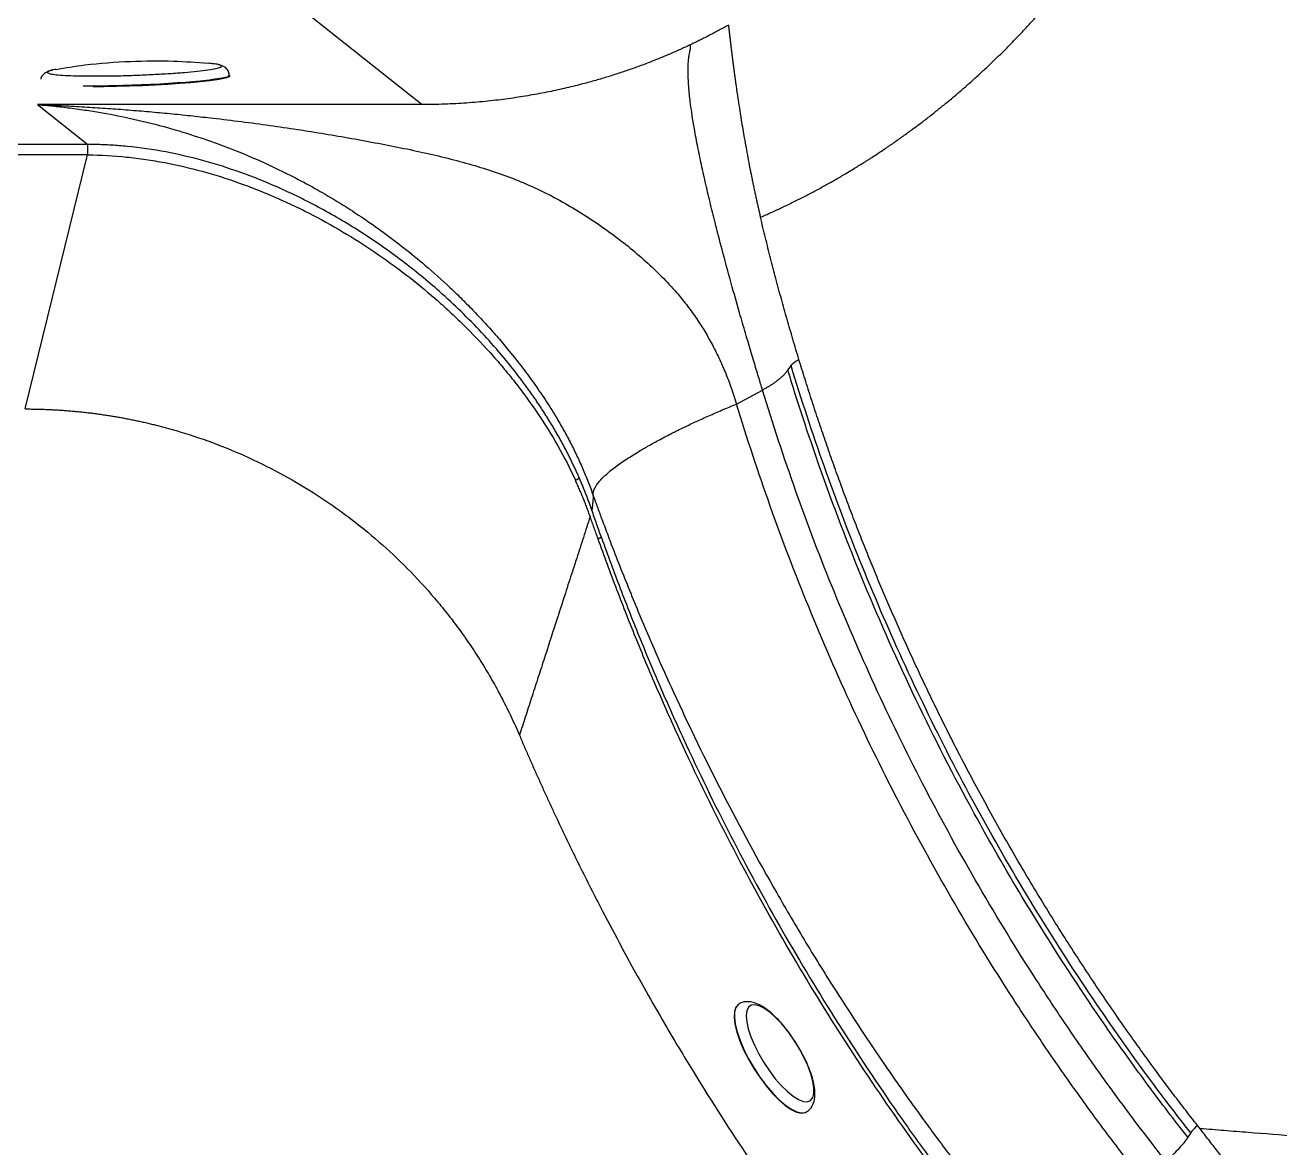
# Model space of a CAD drawing. Extents: x 409 to 498, y 628 to 778.
# Drawn here: x 457.45 to 467.31, y 660.9 to 669.73 of the extents above; entities that cross this region are included whole.
import ezdxf

# ---------------------------------------------------------------- set-up
doc = ezdxf.new("R2010")
doc.units = 0
doc.header["$MEASUREMENT"] = 0
doc.layers.add('1', color=4, linetype='Continuous')
doc.layers.add('GEOMETRY', color=4, linetype='Continuous', lineweight=25)

# ---------------------------------------------------------------- blocks, each defined once
blk = doc.blocks.new('2026_PULSE')
at = {"layer": 'GEOMETRY'}
for p, q in [((51.2322, 24.7408), (50.9251, 24.985)), ((51.8912, 24.217), (51.2322, 24.7408)), ((51.9863, 24.1415), (51.8912, 24.217)), ((48.9683, 24.1415), (49.3626, 23.828)), ((49.3591, 23.828), (40.1009, 23.828)), ((49.3626, 23.828), (49.3591, 23.828)), ((49.3593, 23.7464), (40.1007, 23.7464)), ((48.8695, 21.7485), (49.3593, 23.7464)), ((54.4602, 21.787), (54.6644, 21.8971)), ((54.4783, 17.0691), (54.4763, 17.0678)), ((55.0098, 16.222), (55.0118, 16.2233)), ((58.0299, 16.0573), (58.0074, 16.0225))]:
    blk.add_line(p, q, dxfattribs=at)
at = {"layer": 'GEOMETRY', "flags": 128}
for points in [[(49.4048, 24.2838), (49.4883, 24.2844), (49.5871, 24.2861), (49.6886, 24.2888), (49.7909, 24.2926), (49.8921, 24.2973), (49.9903, 24.3028), (50.0836, 24.309), (50.1704, 24.3159), (50.249, 24.3233), (50.3179, 24.3311), (50.376, 24.3391), (50.4219, 24.3471), (50.4551, 24.3551), (50.4747, 24.3628), (50.4805, 24.3696)], [(54.8639, 22.0538), (54.8807, 22.078), (54.8889, 22.0897)], [(54.4763, 17.0678), (54.4733, 17.0658), (54.4542, 17.0431), (54.4435, 17.009), (54.4413, 16.9644), (54.4478, 16.9106), (54.4628, 16.8491), (54.4859, 16.7818), (54.5164, 16.7105), (54.5533, 16.6374), (54.5958, 16.5644), (54.6425, 16.4938), (54.6921, 16.4276), (54.7431, 16.3675), (54.7941, 16.3155), (54.8437, 16.2729), (54.8904, 16.2411), (54.9328, 16.2208), (54.9698, 16.2128), (55.0003, 16.2172), (55.0098, 16.222)], [(54.4782, 17.069), (54.4753, 17.0671), (54.4562, 17.0444), (54.4454, 17.0102), (54.4433, 16.9656), (54.4498, 16.9118), (54.4648, 16.8504), (54.4879, 16.783), (54.5184, 16.7118), (54.5553, 16.6386), (54.5978, 16.5657), (54.6445, 16.4951), (54.694, 16.4288), (54.7451, 16.3688), (54.7961, 16.3168), (54.8457, 16.2742), (54.8924, 16.2423), (54.9348, 16.2221), (54.9718, 16.2141), (55.0022, 16.2184), (55.0111, 16.2228)], [(54.9526, 16.7219), (54.9108, 16.7891), (54.8655, 16.8529), (54.8181, 16.9112), (54.7704, 16.9622), (54.7236, 17.0041), (54.6795, 17.0358), (54.6393, 17.0561), (54.6044, 17.0645), (54.5758, 17.0605), (54.5546, 17.0445), (54.5414, 17.0168), (54.5366, 16.9784), (54.5404, 16.9304), (54.5526, 16.8746), (54.5729, 16.8126), (54.6006, 16.7464), (54.6348, 16.6781), (54.6744, 16.61), (54.7182, 16.5443), (54.7647, 16.483), (54.8124, 16.4282), (54.8599, 16.3815), (54.9055, 16.3445), (54.9479, 16.3184), (54.9856, 16.304), (55.0174, 16.3018), (55.0424, 16.3119), (55.0597, 16.3338), (55.0687, 16.367), (55.0692, 16.4104), (55.0612, 16.4625), (55.0449, 16.5217), (55.0208, 16.586), (54.9897, 16.6535), (54.9526, 16.7219)]]:
    blk.add_lwpolyline(points, dxfattribs=at)
at = {"layer": 'GEOMETRY'}
blk.add_arc((45.1758, 23.7406), 4.1878, 0.07887, 1.19652, dxfattribs=at)
for points, knots in [([(73.3853, 31.3562), (73.4059, 31.0995), (73.4271, 30.8418), (73.4544, 30.5183), (73.46, 30.4535), (73.4706, 30.3238), (73.4866, 30.1291), (73.503, 29.9338), (73.5363, 29.5423), (73.5592, 29.2802), (73.5858, 28.984), (73.5887, 28.9511), (73.5947, 28.8852), (73.5977, 28.8522), (73.6061, 28.7534), (73.6111, 28.6875), (73.6242, 28.4898), (73.6305, 28.358), (73.6363, 28.1604), (73.6377, 28.0946), (73.6393, 27.9628), (73.6392, 27.897), (73.6375, 27.6995), (73.634, 27.5679), (73.6171, 27.1729), (73.5969, 26.9096), (73.5539, 26.5146), (73.5374, 26.3828), (73.5095, 26.1853), (73.4997, 26.1194), (73.4842, 26.0206), (73.4789, 25.9876), (73.4678, 25.9218), (73.4622, 25.8888), (73.4101, 25.5924), (73.3555, 25.3286), (73.2769, 24.9989), (73.2605, 24.9331), (73.2256, 24.8019), (73.2072, 24.7365), (73.1495, 24.541), (73.1074, 24.4113), (73.017, 24.1553), (72.9687, 24.0288), (72.9046, 23.8726), (72.8915, 23.8415), (72.8651, 23.7794), (72.8516, 23.7485), (72.8108, 23.6559), (72.7829, 23.5946), (72.6396, 23.2895), (72.5136, 23.051), (72.3081, 22.7013), (72.2369, 22.5861), (72.1258, 22.4153), (72.0881, 22.3587), (72.0113, 22.2461), (71.9723, 22.1902), (71.8544, 22.0226), (71.7744, 21.9114), (71.6521, 21.7456), (71.611, 21.6905), (71.528, 21.5806), (71.4862, 21.5258), (71.2754, 21.253), (71.1024, 21.0391), (70.748, 20.6198), (70.5665, 20.4143), (70.1953, 20.0116), (70.0056, 19.8143), (69.4241, 19.2349), (69.02, 18.8649), (68.4938, 18.4234), (68.3876, 18.3361), (68.2265, 18.2069), (68.1725, 18.164), (68.0641, 18.079), (68.0095, 18.0367), (67.736, 17.8269), (67.5145, 17.6651), (67.2346, 17.4697), (67.1785, 17.431), (67.0655, 17.355), (67.0087, 17.3177), (66.8371, 17.2078), (66.7213, 17.1374), (66.3697, 16.9345), (66.1297, 16.8102), (65.7611, 16.6408), (65.6368, 16.5873), (65.448, 16.5114), (65.3847, 16.4868), (65.2891, 16.4512), (65.2572, 16.4395), (65.1931, 16.4165), (65.1609, 16.4052), (64.9999, 16.3501), (64.8707, 16.3095), (64.6762, 16.2541), (64.6112, 16.2365), (64.4811, 16.2032), (64.4159, 16.1875), (64.0897, 16.1113), (63.8281, 16.0581), (63.5003, 16.0018), (63.4347, 15.991), (63.3033, 15.9709), (63.2376, 15.9613), (63.0402, 15.9343), (62.9084, 15.9183), (62.6445, 15.8906), (62.5123, 15.8789), (62.2475, 15.8599), (62.1147, 15.8525), (61.7176, 15.8373), (61.4543, 15.8363), (61.1268, 15.8466), (61.0614, 15.8493), (60.9634, 15.8542), (60.9307, 15.8561), (60.8655, 15.8602), (60.7677, 15.8668), (60.67, 15.8747), (60.54, 15.8865), (60.4751, 15.8923), (60.1508, 15.9214), (59.8924, 15.944), (59.3777, 15.9877), (59.1214, 16.0088), (58.7384, 16.0395), (58.611, 16.0496), (58.4521, 16.062), (58.4203, 16.0645), (58.3568, 16.0694), (58.3251, 16.0721), (58.2299, 16.0799), (58.1665, 16.085), (58.1032, 16.09)], [0, 0, 0, 0, 0.03125, 0.03125, 0.039062, 0.039062, 0.046875, 0.0625, 0.0625, 0.09375, 0.09375, 0.097656, 0.097656, 0.101562, 0.101562, 0.109375, 0.109375, 0.125, 0.125, 0.132812, 0.132812, 0.140625, 0.140625, 0.15625, 0.15625, 0.1875, 0.1875, 0.203125, 0.203125, 0.210937, 0.210937, 0.214844, 0.214844, 0.21875, 0.21875, 0.25, 0.25, 0.257813, 0.257813, 0.265625, 0.265625, 0.28125, 0.28125, 0.296875, 0.296875, 0.300781, 0.300781, 0.304688, 0.304688, 0.3125, 0.3125, 0.34375, 0.34375, 0.359375, 0.359375, 0.367188, 0.367188, 0.375, 0.375, 0.390625, 0.390625, 0.398438, 0.398438, 0.40625, 0.40625, 0.4375, 0.4375, 0.46875, 0.46875, 0.5, 0.5, 0.5625, 0.5625, 0.578125, 0.578125, 0.585938, 0.585938, 0.59375, 0.59375, 0.625, 0.625, 0.632813, 0.632813, 0.640625, 0.640625, 0.65625, 0.65625, 0.6875, 0.6875, 0.703125, 0.703125, 0.710938, 0.710938, 0.714844, 0.714844, 0.71875, 0.71875, 0.734375, 0.734375, 0.742188, 0.742188, 0.75, 0.75, 0.78125, 0.78125, 0.789063, 0.789063, 0.796875, 0.796875, 0.8125, 0.8125, 0.828125, 0.828125, 0.84375, 0.84375, 0.875, 0.875, 0.882813, 0.882813, 0.886719, 0.886719, 0.890625, 0.898438, 0.898438, 0.90625, 0.90625, 0.9375, 0.9375, 0.96875, 0.96875, 0.984375, 0.984375, 0.988281, 0.988281, 0.992188, 0.992188, 1, 1, 1, 1]), ([(54.6485, 23.2554), (54.6622, 23.2615), (54.6896, 23.2736), (54.7306, 23.2921), (54.7715, 23.3109), (54.8123, 23.33), (54.8529, 23.3494), (54.8934, 23.3691), (54.9338, 23.3891), (54.974, 23.4094), (55.0141, 23.43), (55.0541, 23.4509), (55.094, 23.4721), (55.1337, 23.4937), (55.1733, 23.5155), (55.2127, 23.5377), (55.252, 23.5601), (55.2912, 23.5829), (55.3303, 23.606), (55.3692, 23.6294), (55.4079, 23.6531), (55.4466, 23.6771), (55.4851, 23.7014), (55.5235, 23.726), (55.5617, 23.751), (55.5998, 23.7762), (55.6378, 23.8018), (55.6756, 23.8277), (55.7133, 23.8539), (55.7509, 23.8804), (55.7883, 23.9072), (55.8256, 23.9344), (55.8628, 23.9618), (55.8998, 23.9896), (55.9367, 24.0176), (55.9734, 24.046), (56.0212, 24.0835), (56.0797, 24.1304), (56.1486, 24.1871), (56.2166, 24.2448), (56.2838, 24.3034), (56.3502, 24.3629), (56.4157, 24.4233), (56.4804, 24.4846), (56.5442, 24.5469), (56.6072, 24.6101), (56.6694, 24.6742), (56.7306, 24.7392), (56.7911, 24.8052), (56.8507, 24.872), (56.9094, 24.9398), (56.9673, 25.0086), (57.0243, 25.0782), (57.0804, 25.1488), (57.1358, 25.2202), (57.1719, 25.2685), (57.19, 25.2927)], [0, 0, 0, 0, 0.014395, 0.028765, 0.043111, 0.057434, 0.071735, 0.086014, 0.100272, 0.114511, 0.128732, 0.142935, 0.157121, 0.171291, 0.185447, 0.199589, 0.213718, 0.227835, 0.241942, 0.256038, 0.270126, 0.284206, 0.298279, 0.312346, 0.326408, 0.340467, 0.354522, 0.368576, 0.38263, 0.396683, 0.410737, 0.424792, 0.438849, 0.45291, 0.466975, 0.481046, 0.495123, 0.522104, 0.548997, 0.57581, 0.602548, 0.629221, 0.655835, 0.682399, 0.708919, 0.735405, 0.761862, 0.788301, 0.814727, 0.84115, 0.867576, 0.894012, 0.920465, 0.946942, 0.973451, 1, 1, 1, 1]), ([(54.3967, 24.7666), (54.3844, 24.7598), (54.3598, 24.746), (54.3229, 24.7258), (54.2858, 24.706), (54.2487, 24.6865), (54.2114, 24.6675), (54.1741, 24.6488), (54.1368, 24.6304), (54.1117, 24.6185), (54.0992, 24.6125)], [0, 0, 0, 0, 0.1261254, 0.2519261, 0.3774038, 0.50256, 0.6273961, 0.7519138, 0.8761146, 1, 1, 1, 1]), ([(54.3967, 24.7666), (54.3966, 24.7665), (54.3966, 24.7661), (54.3968, 24.7658), (54.397, 24.7655), (54.3968, 24.7651), (54.3967, 24.7646), (54.3969, 24.7643), (54.3971, 24.764), (54.397, 24.7635), (54.3969, 24.763), (54.3971, 24.7626), (54.3973, 24.7623), (54.3972, 24.7618), (54.3971, 24.7613), (54.3973, 24.761), (54.3975, 24.7606), (54.3974, 24.7601), (54.3973, 24.7596), (54.3975, 24.7592), (54.3977, 24.7589), (54.3976, 24.7584), (54.3975, 24.7578), (54.3977, 24.7575), (54.3979, 24.7571), (54.3978, 24.7566), (54.3977, 24.756), (54.3979, 24.7556), (54.3981, 24.7553), (54.398, 24.7547), (54.3979, 24.7542), (54.3981, 24.7538), (54.3983, 24.7534), (54.3982, 24.7528), (54.3981, 24.7522), (54.3984, 24.7518), (54.3986, 24.7514), (54.3985, 24.7509), (54.3984, 24.7503), (54.3986, 24.7499), (54.3988, 24.7495), (54.3987, 24.7489), (54.3986, 24.7483), (54.3988, 24.7479), (54.399, 24.7474), (54.3989, 24.7468), (54.3988, 24.7462), (54.399, 24.7458), (54.3993, 24.7453), (54.3992, 24.7447), (54.3991, 24.7441), (54.3993, 24.7437), (54.3995, 24.7432), (54.3994, 24.7426), (54.3993, 24.742), (54.3995, 24.7415), (54.3997, 24.741), (54.3997, 24.7404), (54.3996, 24.7398), (54.3998, 24.7393), (54.4, 24.7388), (54.3999, 24.7382), (54.3998, 24.7375), (54.4, 24.737), (54.4003, 24.7365), (54.4002, 24.7359), (54.4001, 24.7352), (54.4003, 24.7347), (54.4005, 24.7342), (54.4004, 24.7336), (54.4003, 24.7329), (54.4006, 24.7324), (54.4008, 24.7319), (54.4007, 24.7312), (54.4006, 24.7305), (54.4008, 24.73), (54.4011, 24.7294), (54.401, 24.7288), (54.4009, 24.7281), (54.4011, 24.7275), (54.4013, 24.727), (54.4013, 24.7263), (54.4012, 24.7256), (54.4014, 24.725), (54.4016, 24.7245), (54.4015, 24.7238), (54.4015, 24.7231), (54.4017, 24.7225), (54.4019, 24.7219), (54.4018, 24.7212), (54.4018, 24.7205), (54.402, 24.7199), (54.4022, 24.7193), (54.4021, 24.7186), (54.4021, 24.7179), (54.4023, 24.7173), (54.4025, 24.7167), (54.4024, 24.7159), (54.4024, 24.7152), (54.4026, 24.7146), (54.4028, 24.714), (54.4027, 24.7132), (54.4027, 24.7125), (54.4029, 24.7119), (54.4031, 24.7113), (54.403, 24.7105), (54.403, 24.7097), (54.4032, 24.7091), (54.4034, 24.7085), (54.4034, 24.7077), (54.4033, 24.7069), (54.4035, 24.7063), (54.4037, 24.7057), (54.4037, 24.7049), (54.4036, 24.7041), (54.4038, 24.7034), (54.4041, 24.7028), (54.404, 24.702), (54.4039, 24.7012), (54.4042, 24.7005), (54.4044, 24.6999), (54.4043, 24.6991), (54.4043, 24.6983), (54.4045, 24.6976), (54.4047, 24.6969), (54.4047, 24.6961), (54.4046, 24.6953), (54.4048, 24.6946), (54.4051, 24.6939), (54.405, 24.6931), (54.405, 24.6923), (54.4052, 24.6916), (54.4054, 24.6909), (54.4054, 24.69), (54.4053, 24.6892), (54.4055, 24.6885), (54.4058, 24.6878), (54.4057, 24.6869), (54.4057, 24.6861), (54.4059, 24.6854), (54.4061, 24.6847), (54.4061, 24.6838), (54.406, 24.6829), (54.4063, 24.6822), (54.4065, 24.6815), (54.4064, 24.6806), (54.4064, 24.6798), (54.4066, 24.679), (54.4069, 24.6783), (54.4068, 24.6774), (54.4068, 24.6765), (54.407, 24.6758), (54.4072, 24.675), (54.4072, 24.6741), (54.4071, 24.6732), (54.4074, 24.6725), (54.4076, 24.6717), (54.4076, 24.6708), (54.4075, 24.6699), (54.4078, 24.6691), (54.408, 24.6684), (54.408, 24.6675), (54.4079, 24.6665), (54.4082, 24.6658), (54.4084, 24.665), (54.4084, 24.6641), (54.4083, 24.6631), (54.4085, 24.6623), (54.4088, 24.6615), (54.4087, 24.6606), (54.4087, 24.6597), (54.409, 24.6589), (54.4092, 24.6581), (54.4092, 24.6571), (54.4091, 24.6562), (54.4094, 24.6554), (54.4096, 24.6546), (54.4096, 24.6536), (54.4095, 24.6527), (54.4098, 24.6518), (54.41, 24.651), (54.41, 24.65), (54.4099, 24.6491), (54.4102, 24.6482), (54.4104, 24.6474), (54.4104, 24.6464), (54.4104, 24.6455), (54.4106, 24.6446), (54.4109, 24.6438), (54.4108, 24.6428), (54.4108, 24.6418), (54.411, 24.6409), (54.4113, 24.6401), (54.4113, 24.6391), (54.4112, 24.6381), (54.4115, 24.6372), (54.4117, 24.6363), (54.4117, 24.6354), (54.4117, 24.6344), (54.4119, 24.6335), (54.4122, 24.6326), (54.4121, 24.6316), (54.4121, 24.6306), (54.4124, 24.6297), (54.4126, 24.6288), (54.4126, 24.6278), (54.4126, 24.6267), (54.4128, 24.6258), (54.4131, 24.6249), (54.413, 24.6239), (54.413, 24.6229), (54.4133, 24.622), (54.4135, 24.621), (54.4135, 24.62), (54.4135, 24.619), (54.4137, 24.6181), (54.414, 24.6171), (54.414, 24.6161), (54.4139, 24.615), (54.4142, 24.6141), (54.4145, 24.6132), (54.4144, 24.6121), (54.4144, 24.611), (54.4147, 24.6101), (54.4149, 24.6091), (54.4149, 24.6081), (54.4149, 24.607), (54.4152, 24.6061), (54.4154, 24.6051), (54.4154, 24.604), (54.4154, 24.603), (54.4156, 24.602), (54.4159, 24.601), (54.4159, 24.5999), (54.4159, 24.5989), (54.4161, 24.5979), (54.4164, 24.5969), (54.4164, 24.5958), (54.4164, 24.5947), (54.4166, 24.5937), (54.4169, 24.5927), (54.4169, 24.5916), (54.4169, 24.5905), (54.4171, 24.5895), (54.4174, 24.5885), (54.4174, 24.5874), (54.4174, 24.5863), (54.4177, 24.5853), (54.4179, 24.5843), (54.4179, 24.5832), (54.4179, 24.5821), (54.4182, 24.581), (54.4184, 24.58), (54.4184, 24.5789), (54.4184, 24.5778), (54.4187, 24.5767), (54.419, 24.5757), (54.419, 24.5746), (54.4189, 24.5734), (54.4192, 24.5724), (54.4195, 24.5714), (54.4195, 24.5702), (54.4195, 24.5691), (54.4197, 24.568), (54.42, 24.567), (54.42, 24.5658), (54.42, 24.5647), (54.4203, 24.5636), (54.4206, 24.5625), (54.4206, 24.5614), (54.4206, 24.5602), (54.4208, 24.5591), (54.4211, 24.5581), (54.4211, 24.5569), (54.4211, 24.5557), (54.4214, 24.5547), (54.4217, 24.5536), (54.4217, 24.5524), (54.4217, 24.5512), (54.4219, 24.5501), (54.4222, 24.549), (54.4222, 24.5478), (54.4222, 24.5467), (54.4225, 24.5456), (54.4228, 24.5445), (54.4228, 24.5433), (54.4228, 24.5421), (54.4231, 24.541), (54.4234, 24.5398), (54.4234, 24.5386), (54.4234, 24.5374), (54.4236, 24.5363), (54.4239, 24.5352), (54.4239, 24.534), (54.4239, 24.5328), (54.4242, 24.5316), (54.4245, 24.5305), (54.4245, 24.5293), (54.4245, 24.5281), (54.4248, 24.5269), (54.4251, 24.5258), (54.4251, 24.5246), (54.4251, 24.5233), (54.4254, 24.5222), (54.4257, 24.521), (54.4257, 24.5198), (54.4257, 24.5186), (54.426, 24.5174), (54.4263, 24.5162), (54.4263, 24.515), (54.4263, 24.5137), (54.4266, 24.5126), (54.4269, 24.5114), (54.4269, 24.5101), (54.4269, 24.5089), (54.4272, 24.5077), (54.4275, 24.5065), (54.4275, 24.5053), (54.4275, 24.504), (54.4278, 24.5028), (54.4281, 24.5016), (54.4281, 24.5004), (54.4282, 24.4991), (54.4285, 24.4979), (54.4288, 24.4967), (54.4288, 24.4954), (54.4288, 24.4941), (54.4291, 24.4929), (54.4294, 24.4917), (54.4294, 24.4904), (54.4294, 24.4891), (54.4297, 24.4879), (54.43, 24.4867), (54.4301, 24.4854), (54.4301, 24.4841), (54.4304, 24.4829), (54.4307, 24.4817), (54.4307, 24.4804), (54.4307, 24.4791), (54.431, 24.4778), (54.4313, 24.4766), (54.4313, 24.4753), (54.4314, 24.474), (54.4317, 24.4727), (54.432, 24.4715), (54.432, 24.4702), (54.432, 24.4688), (54.4323, 24.4676), (54.4326, 24.4663), (54.4327, 24.465), (54.4327, 24.4637), (54.433, 24.4624), (54.4333, 24.4612), (54.4333, 24.4598), (54.4334, 24.4585), (54.4337, 24.4572), (54.434, 24.4559), (54.434, 24.4546), (54.434, 24.4533), (54.4344, 24.452), (54.4347, 24.4507), (54.4347, 24.4494), (54.4347, 24.448), (54.435, 24.4467), (54.4354, 24.4454), (54.4354, 24.4441), (54.4354, 24.4427), (54.4357, 24.4414), (54.4361, 24.4401), (54.4361, 24.4387), (54.4361, 24.4374), (54.4364, 24.4361), (54.4368, 24.4348), (54.4368, 24.4334), (54.4368, 24.432), (54.4371, 24.4307), (54.4375, 24.4294), (54.4375, 24.428), (54.4375, 24.4266), (54.4379, 24.4253), (54.4382, 24.424), (54.4382, 24.4226), (54.4383, 24.4212), (54.4386, 24.4199), (54.4389, 24.4185), (54.4389, 24.4171), (54.439, 24.4158), (54.4393, 24.4144), (54.4396, 24.4131), (54.4397, 24.4117), (54.4397, 24.4103), (54.44, 24.4089), (54.4404, 24.4076), (54.4404, 24.4062), (54.4404, 24.4047), (54.4408, 24.4034), (54.4411, 24.402), (54.4411, 24.4006), (54.4412, 24.3992), (54.4418, 24.3968), (54.4426, 24.3912), (54.444, 24.3805), (54.4462, 24.3635), (54.4493, 24.3405), (54.4531, 24.3131), (54.4584, 24.2755), (54.4658, 24.2245), (54.4762, 24.1547), (54.4871, 24.0855), (54.4982, 24.0151), (54.5089, 23.9512), (54.5256, 23.8533), (54.5483, 23.729), (54.5707, 23.6129), (54.5859, 23.5384), (54.5935, 23.5018), (54.6013, 23.4653), (54.6091, 23.4291), (54.6169, 23.3933), (54.6248, 23.3579), (54.6327, 23.3231), (54.6406, 23.2889), (54.6459, 23.2665), (54.6485, 23.2554)], [0, 0, 0, 0, 0.001181, 0.002344, 0.003509, 0.004691, 0.005873, 0.007037, 0.008201, 0.009381, 0.010562, 0.011724, 0.012887, 0.014066, 0.015245, 0.016406, 0.017567, 0.018745, 0.019923, 0.021083, 0.022242, 0.023419, 0.024595, 0.025754, 0.026911, 0.028087, 0.029262, 0.030419, 0.031575, 0.03275, 0.033923, 0.035079, 0.036234, 0.037406, 0.038579, 0.039733, 0.040886, 0.042058, 0.043229, 0.044381, 0.045533, 0.046704, 0.047873, 0.049024, 0.050175, 0.051344, 0.052512, 0.053661, 0.05481, 0.055978, 0.057144, 0.058293, 0.05944, 0.060606, 0.061772, 0.062919, 0.064065, 0.065229, 0.066393, 0.067538, 0.068683, 0.069846, 0.071009, 0.072152, 0.073296, 0.074457, 0.075618, 0.076761, 0.077902, 0.079063, 0.080222, 0.081363, 0.082503, 0.083662, 0.08482, 0.08596, 0.087098, 0.088256, 0.089412, 0.09055, 0.091687, 0.092843, 0.093998, 0.095135, 0.09627, 0.097425, 0.098578, 0.099713, 0.100847, 0.102, 0.103152, 0.104285, 0.105418, 0.106569, 0.10772, 0.108852, 0.109983, 0.111133, 0.112282, 0.113412, 0.114542, 0.11569, 0.116838, 0.117966, 0.119094, 0.120241, 0.121387, 0.122514, 0.123641, 0.124786, 0.12593, 0.127056, 0.128181, 0.129325, 0.130467, 0.131592, 0.132715, 0.133857, 0.134998, 0.136121, 0.137242, 0.138383, 0.139523, 0.140644, 0.141764, 0.142903, 0.144041, 0.14516, 0.146279, 0.147416, 0.148553, 0.149671, 0.150787, 0.151923, 0.153058, 0.154174, 0.15529, 0.156424, 0.157557, 0.158672, 0.159786, 0.160918, 0.16205, 0.163163, 0.164275, 0.165406, 0.166536, 0.167647, 0.168758, 0.169887, 0.171015, 0.172125, 0.173234, 0.174362, 0.175488, 0.176596, 0.177704, 0.17883, 0.179955, 0.181061, 0.182167, 0.183291, 0.184414, 0.185519, 0.186623, 0.187746, 0.188867, 0.189971, 0.191073, 0.192194, 0.193314, 0.194415, 0.195516, 0.196635, 0.197753, 0.198853, 0.199952, 0.201069, 0.202186, 0.203284, 0.204381, 0.205497, 0.206612, 0.207708, 0.208804, 0.209918, 0.211031, 0.212126, 0.21322, 0.214332, 0.215443, 0.216536, 0.217629, 0.218739, 0.219849, 0.22094, 0.22203, 0.223139, 0.224247, 0.225337, 0.226425, 0.227532, 0.228638, 0.229726, 0.230813, 0.231919, 0.233023, 0.234109, 0.235194, 0.236298, 0.2374, 0.238484, 0.239568, 0.24067, 0.24177, 0.242853, 0.243935, 0.245034, 0.246133, 0.247214, 0.248294, 0.249392, 0.250489, 0.251568, 0.252647, 0.253743, 0.254838, 0.255915, 0.256992, 0.258086, 0.259179, 0.260255, 0.26133, 0.262422, 0.263514, 0.264587, 0.26566, 0.266751, 0.26784, 0.268913, 0.269984, 0.271072, 0.27216, 0.27323, 0.2743, 0.275387, 0.276472, 0.277541, 0.278609, 0.279693, 0.280777, 0.281844, 0.28291, 0.283993, 0.285075, 0.28614, 0.287204, 0.288285, 0.289365, 0.290428, 0.29149, 0.292569, 0.293647, 0.294709, 0.295769, 0.296846, 0.297922, 0.298982, 0.30004, 0.301115, 0.30219, 0.303247, 0.304304, 0.305377, 0.30645, 0.307505, 0.30856, 0.309632, 0.310702, 0.311756, 0.312809, 0.313878, 0.314947, 0.315999, 0.31705, 0.318117, 0.319184, 0.320234, 0.321283, 0.322349, 0.323413, 0.324461, 0.325509, 0.326572, 0.327635, 0.328681, 0.329726, 0.330788, 0.331849, 0.332893, 0.333937, 0.334996, 0.336055, 0.337097, 0.338139, 0.339197, 0.340253, 0.341294, 0.342333, 0.343389, 0.344444, 0.345482, 0.34652, 0.347574, 0.348626, 0.349663, 0.350699, 0.35175, 0.352801, 0.353836, 0.35487, 0.355919, 0.356968, 0.358001, 0.359033, 0.36008, 0.361127, 0.362158, 0.363188, 0.364233, 0.365278, 0.366307, 0.367335, 0.368378, 0.369421, 0.370448, 0.371474, 0.372515, 0.373556, 0.374581, 0.375605, 0.376645, 0.377683, 0.378706, 0.379728, 0.380766, 0.381802, 0.382823, 0.383843, 0.384878, 0.385913, 0.386932, 0.38795, 0.388983, 0.390015, 0.391033, 0.392049, 0.39308, 0.39411, 0.395125, 0.39614, 0.397169, 0.398197, 0.39921, 0.400222, 0.401249, 0.402275, 0.403287, 0.404297, 0.405322, 0.406345, 0.407355, 0.408363, 0.409386, 0.410408, 0.411415, 0.412421, 0.413442, 0.414461, 0.415467, 0.416471, 0.41749, 0.418507, 0.419511, 0.420513, 0.421529, 0.422545, 0.423546, 0.424546, 0.425561, 0.426574, 0.427573, 0.428572, 0.429584, 0.430595, 0.431592, 0.432589, 0.433599, 0.434608, 0.435603, 0.438945, 0.446519, 0.458325, 0.474366, 0.493187, 0.512335, 0.5459, 0.585928, 0.631598, 0.656626, 0.692995, 0.724988, 0.794203, 0.858719, 0.874526, 0.890332, 0.906132, 0.921917, 0.937673, 0.953382, 0.969023, 0.984571, 1, 1, 1, 1]), ([(54.0992, 24.6125), (54.086, 24.6063), (54.0595, 24.5938), (54.0192, 24.5754), (53.9783, 24.5571), (53.9368, 24.5391), (53.8947, 24.5212), (53.852, 24.5036), (53.8087, 24.4862), (53.7647, 24.469), (53.7201, 24.4522), (53.675, 24.4355), (53.6291, 24.4192), (53.5827, 24.4032), (53.5357, 24.3875), (53.488, 24.3722), (53.4397, 24.3571), (53.3908, 24.3425), (53.3413, 24.3282), (53.2912, 24.3143), (53.2356, 24.2996), (53.1743, 24.2841), (53.1067, 24.2681), (53.0375, 24.2527), (52.9666, 24.238), (52.894, 24.224), (52.8197, 24.2109), (52.7437, 24.1987), (52.666, 24.1874), (52.5867, 24.1772), (52.5057, 24.1681), (52.423, 24.1602), (52.3388, 24.1536), (52.2529, 24.1483), (52.1654, 24.1444), (52.0764, 24.1419), (52.0165, 24.1416), (51.9863, 24.1415)], [0, 0, 0, 0, 0.020093, 0.040404, 0.060934, 0.081681, 0.102647, 0.123832, 0.145236, 0.16686, 0.188703, 0.210766, 0.233049, 0.255552, 0.278276, 0.301221, 0.324387, 0.347774, 0.371383, 0.395213, 0.419265, 0.450368, 0.482162, 0.514648, 0.547825, 0.581695, 0.616257, 0.651511, 0.687459, 0.724099, 0.761433, 0.799459, 0.83818, 0.877594, 0.917702, 0.958504, 1, 1, 1, 1]), ([(54.6644, 21.8971), (54.6594, 21.9136), (54.6489, 21.9482), (54.6325, 22.0024), (54.6147, 22.0613), (54.5957, 22.1249), (54.5753, 22.1933), (54.5536, 22.2668), (54.523, 22.3707), (54.4778, 22.5271), (54.416, 22.7458), (54.3513, 22.9831), (54.2958, 23.1967), (54.252, 23.3744), (54.2145, 23.5329), (54.1797, 23.6895), (54.1539, 23.8167), (54.1356, 23.9146), (54.1215, 23.9952), (54.108, 24.0799), (54.0943, 24.1809), (54.0839, 24.2833), (54.0798, 24.3608), (54.0794, 24.4165), (54.0807, 24.4595), (54.084, 24.4996), (54.0883, 24.5311), (54.0923, 24.5528), (54.0954, 24.5682), (54.0976, 24.5806), (54.0991, 24.5909), (54.0998, 24.5998), (54.0998, 24.6066), (54.0994, 24.6107), (54.0992, 24.6125)], [0, 0, 0, 0, 0.0142992, 0.0298454, 0.0466684, 0.0647925, 0.0842356, 0.1050078, 0.1271105, 0.1721015, 0.2361659, 0.3084783, 0.3658828, 0.4083041, 0.4506687, 0.4927137, 0.5344887, 0.55566, 0.576659, 0.6061253, 0.6350491, 0.6800691, 0.7275795, 0.7506789, 0.7816216, 0.8206785, 0.8587867, 0.8898161, 0.9134449, 0.934745, 0.9579602, 0.9751787, 0.989117, 1, 1, 1, 1]), ([(50.3079, 24.4651), (50.2176, 24.4716), (50.0144, 24.4861), (49.6905, 24.4812), (49.3811, 24.4604), (49.1873, 24.428), (49.1119, 24.4155)], [0, 0, 0, 0, 0.225972, 0.508395, 0.808812, 1, 1, 1, 1]), ([(49.8754, 24.3788), (49.9197, 24.3812), (50.0064, 24.3859), (50.1239, 24.3945), (50.2257, 24.4044), (50.3086, 24.4152), (50.3719, 24.4255), (50.4092, 24.4357), (50.4189, 24.4456), (50.4004, 24.4546), (50.3654, 24.4615), (50.3248, 24.4647), (50.308, 24.4661)], [0, 0, 0, 0, 0.104635, 0.20504, 0.305671, 0.410804, 0.514901, 0.615228, 0.715843, 0.820831, 0.92577, 1, 1, 1, 1]), ([(50.4741, 24.3743), (50.4735, 24.3801), (50.4721, 24.3931), (50.4618, 24.4163), (50.4371, 24.4402), (50.3913, 24.4576), (50.3459, 24.4626), (50.3208, 24.4653)], [0, 0, 0, 0, 0.067984, 0.15221, 0.369555, 0.65211, 1, 1, 1, 1]), ([(49.0854, 24.4111), (49.0832, 24.4107), (49.0637, 24.4068), (49.0469, 24.3996), (49.0296, 24.3917), (49.0131, 24.3795), (48.9963, 24.362), (48.9939, 24.3463), (48.9931, 24.3417)], [0, 0, 0, 0, 0.04899, 0.4487, 0.59544, 0.745364, 0.924793, 1, 1, 1, 1]), ([(49.1115, 24.4185), (49.1035, 24.4172), (49.0744, 24.4123), (49.0485, 24.4041), (49.0377, 24.3945), (49.0556, 24.3859), (49.0961, 24.378), (49.1611, 24.3719), (49.2492, 24.3681), (49.3571, 24.3665), (49.4778, 24.3661), (49.6072, 24.368), (49.7416, 24.3722), (49.8302, 24.3766), (49.8754, 24.3788)], [0, 0, 0, 0, 0.032765, 0.118946, 0.205332, 0.295421, 0.385347, 0.471649, 0.557842, 0.647423, 0.73759, 0.823989, 0.910252, 1, 1, 1, 1]), ([(50.4657, 24.3742), (50.4698, 24.3707), (50.4816, 24.3606), (50.375, 24.3404), (50.173, 24.3176), (49.9857, 24.3064), (49.892, 24.3008)], [0, 0, 0, 0, 0.150402, 0.433602, 0.716801, 1, 1, 1, 1]), ([(49.892, 24.3008), (49.7956, 24.2968), (49.6027, 24.2888), (49.3972, 24.2854), (49.3267, 24.2877), (49.3264, 24.2877)], [0, 0, 0, 0, 0.49905, 0.9981, 1, 1, 1, 1]), ([(51.9863, 24.1414), (51.9681, 24.1414), (51.932, 24.1415), (51.878, 24.1416), (51.8247, 24.1415), (51.7721, 24.1414), (51.7201, 24.1414), (51.6688, 24.1414), (51.6181, 24.1415), (51.5681, 24.1415), (51.5188, 24.1415), (51.4119, 24.1415), (51.2536, 24.1415), (51.0524, 24.1415), (50.864, 24.1415), (50.6991, 24.1415), (50.5305, 24.1415), (50.3339, 24.1415), (50.1125, 24.1415), (49.9042, 24.1415), (49.7274, 24.1415), (49.5599, 24.1415), (49.3762, 24.1415), (49.1783, 24.1415), (49.0403, 24.1415), (48.9683, 24.1415)], [0, 0, 0, 0, 0.018069, 0.035935, 0.053595, 0.071044, 0.088274, 0.105284, 0.12207, 0.138631, 0.154967, 0.171074, 0.244915, 0.312344, 0.371076, 0.432129, 0.476275, 0.53875, 0.627472, 0.696416, 0.745781, 0.803269, 0.862832, 0.928381, 1, 1, 1, 1]), ([(48.9683, 24.1415), (48.9848, 24.1401), (49.0191, 24.1372), (49.0726, 24.1322), (49.1299, 24.1262), (49.1911, 24.119), (49.2562, 24.1107), (49.3424, 24.0987), (49.4861, 24.076), (49.698, 24.0351), (49.9487, 23.974), (50.1887, 23.9024), (50.4476, 23.8125), (50.7425, 23.6917), (51.0079, 23.5606), (51.2263, 23.4385), (51.374, 23.3494), (51.5341, 23.2448), (51.7418, 23.0992), (51.9717, 22.9182), (52.1766, 22.7345), (52.3046, 22.6109), (52.397, 22.5171), (52.4873, 22.4208), (52.5757, 22.3219), (52.6687, 22.212), (52.7654, 22.0909), (52.864, 21.958), (52.957, 21.8227), (53.025, 21.7148), (53.0714, 21.6361), (53.0992, 21.5873), (53.1263, 21.5379), (53.1527, 21.488), (53.1783, 21.4374), (53.203, 21.3862), (53.227, 21.3345), (53.2501, 21.2821), (53.2724, 21.2293), (53.2939, 21.1758), (53.3146, 21.1218), (53.3277, 21.0857), (53.3343, 21.0675)], [0, 0, 0, 0, 0.010379, 0.021546, 0.033493, 0.046211, 0.059692, 0.073924, 0.099697, 0.148464, 0.204497, 0.253703, 0.296271, 0.364534, 0.437489, 0.463798, 0.504208, 0.532616, 0.567827, 0.640429, 0.685405, 0.707161, 0.728607, 0.749807, 0.770833, 0.79177, 0.817587, 0.842998, 0.868075, 0.892889, 0.901473, 0.910101, 0.918779, 0.927512, 0.936305, 0.945162, 0.954091, 0.963095, 0.972183, 0.981358, 0.990629, 1, 1, 1, 1]), ([(48.9683, 24.1415), (48.9956, 24.1404), (49.0502, 24.1383), (49.1321, 24.1347), (49.2139, 24.1307), (49.2957, 24.1262), (49.3774, 24.1213), (49.459, 24.1161), (49.5405, 24.1104), (49.6219, 24.1044), (49.7032, 24.0981), (49.7843, 24.0913), (49.8653, 24.0842), (49.9461, 24.0768), (50.0266, 24.0691), (50.107, 24.061), (50.1871, 24.0526), (50.267, 24.0439), (50.4687, 24.0211), (50.7884, 23.9803), (51.2216, 23.9141), (51.64, 23.8399), (51.9779, 23.7715), (52.2379, 23.7089), (52.426, 23.6568), (52.6093, 23.5971), (52.7883, 23.5279), (52.9628, 23.4474), (53.1332, 23.3556), (53.2986, 23.2539), (53.4572, 23.1442), (53.6073, 23.0297), (53.7466, 22.9116), (53.8741, 22.7907), (53.9658, 22.6917), (54.0283, 22.6173), (54.0667, 22.5689), (54.1035, 22.5198), (54.1389, 22.4699), (54.1728, 22.4191), (54.2053, 22.3673), (54.2364, 22.3145), (54.2662, 22.2607), (54.2948, 22.2058), (54.322, 22.1497), (54.348, 22.0925), (54.3728, 22.034), (54.3965, 21.9742), (54.4189, 21.9131), (54.4404, 21.8507), (54.4535, 21.8085), (54.4602, 21.7872)], [0, 0, 0, 0, 0.013168, 0.026339, 0.039508, 0.052674, 0.065832, 0.078979, 0.092111, 0.105226, 0.11832, 0.13139, 0.144435, 0.157451, 0.170435, 0.183385, 0.196296, 0.209167, 0.221996, 0.293784, 0.363667, 0.431273, 0.496298, 0.527862, 0.558862, 0.589383, 0.619552, 0.649487, 0.679167, 0.708511, 0.737293, 0.765298, 0.792404, 0.818579, 0.844071, 0.853517, 0.862927, 0.87232, 0.881712, 0.891123, 0.900569, 0.910064, 0.919622, 0.929255, 0.938979, 0.94881, 0.958764, 0.968848, 0.979073, 0.989451, 1, 1, 1, 1]), ([(49.3589, 23.828), (49.359, 23.8244), (49.359, 23.8156), (49.3592, 23.7881), (49.3592, 23.7694), (49.3593, 23.7464)], [0, 0, 0, 0, 0.5, 0.5, 1, 1, 1, 1]), ([(53.2254, 21.2052), (53.2207, 21.216), (53.2111, 21.2377), (53.1964, 21.27), (53.1813, 21.3022), (53.1659, 21.3342), (53.1502, 21.3661), (53.1342, 21.3978), (53.1179, 21.4294), (53.1012, 21.4608), (53.0843, 21.492), (53.0671, 21.5231), (53.0496, 21.5539), (53.0318, 21.5847), (53.0137, 21.6152), (52.9954, 21.6456), (52.9768, 21.6758), (52.9579, 21.7059), (52.9387, 21.7357), (52.9193, 21.7654), (52.8997, 21.795), (52.8797, 21.8243), (52.8596, 21.8535), (52.8391, 21.8826), (52.8185, 21.9114), (52.7976, 21.9401), (52.7764, 21.9686), (52.7158, 22.0489), (52.612, 22.1781), (52.4586, 22.3505), (52.297, 22.5152), (52.091, 22.7063), (51.8352, 22.916), (51.5235, 23.1348), (51.1953, 23.3297), (50.8745, 23.4873), (50.5661, 23.6106), (50.2743, 23.7035), (49.9758, 23.7734), (49.7527, 23.806), (49.6095, 23.8186), (49.5479, 23.8229), (49.4862, 23.8259), (49.4244, 23.8278), (49.3832, 23.8279), (49.3626, 23.828)], [0, 0, 0, 0, 0.007242, 0.014485, 0.021728, 0.028972, 0.036216, 0.043459, 0.050702, 0.057944, 0.065184, 0.072424, 0.079662, 0.0869, 0.094136, 0.101372, 0.108608, 0.115843, 0.123078, 0.130312, 0.137547, 0.144781, 0.152016, 0.159251, 0.166487, 0.173723, 0.18096, 0.188198, 0.23525, 0.282276, 0.329307, 0.376293, 0.454041, 0.531415, 0.608994, 0.687218, 0.749743, 0.811957, 0.87427, 0.937036, 0.949619, 0.962205, 0.974797, 0.987394, 1, 1, 1, 1]), ([(49.3635, 23.7464), (49.4649, 23.7454), (49.5661, 23.7395), (49.7173, 23.724), (49.7677, 23.7177), (49.8677, 23.703), (49.9173, 23.6946), (50.0656, 23.6665), (50.1633, 23.6437), (50.3566, 23.5909), (50.4522, 23.5608), (50.6416, 23.4938), (50.7353, 23.4569), (50.8745, 23.3966), (50.9206, 23.3757), (51.0117, 23.3326), (51.0568, 23.3104), (51.1908, 23.2417), (51.2784, 23.1932), (51.4501, 23.0912), (51.5343, 23.0378), (51.782, 22.8699), (51.9406, 22.7481), (52.1303, 22.5832), (52.1678, 22.5495), (52.2419, 22.481), (52.2785, 22.446), (52.3866, 22.3397), (52.4563, 22.2668), (52.5574, 22.1541), (52.5905, 22.1159), (52.6554, 22.0385), (52.6873, 21.9992), (52.7808, 21.8799), (52.8403, 21.7983), (52.953, 21.6311), (53.0063, 21.5454), (53.1061, 21.3694), (53.1524, 21.2795), (53.1946, 21.1877)], [0, 0, 0, 0, 0.0625, 0.0625, 0.09375, 0.09375, 0.125, 0.125, 0.1875, 0.1875, 0.25, 0.25, 0.3125, 0.3125, 0.34375, 0.34375, 0.375, 0.375, 0.4375, 0.4375, 0.5, 0.5, 0.625, 0.625, 0.65625, 0.65625, 0.6875, 0.6875, 0.75, 0.75, 0.78125, 0.78125, 0.8125, 0.8125, 0.875, 0.875, 0.9375, 0.9375, 1, 1, 1, 1]), ([(54.9506, 22.1382), (54.9426, 22.1645), (54.9267, 22.2171), (54.9033, 22.2961), (54.8801, 22.3752), (54.8573, 22.4545), (54.8349, 22.534), (54.8128, 22.6135), (54.7911, 22.6933), (54.7696, 22.7732), (54.7486, 22.8532), (54.7278, 22.9334), (54.7075, 23.0137), (54.6874, 23.0941), (54.6677, 23.1747), (54.6549, 23.2285), (54.6485, 23.2554)], [0, 0, 0, 0, 0.070842, 0.141771, 0.212788, 0.283895, 0.355091, 0.426377, 0.497754, 0.569223, 0.640784, 0.712438, 0.784186, 0.856029, 0.927966, 1, 1, 1, 1]), ([(54.8889, 22.0897), (54.8897, 22.0908), (54.8914, 22.0931), (54.8942, 22.0965), (54.8974, 22.1), (54.9008, 22.1035), (54.9046, 22.107), (54.9087, 22.1105), (54.913, 22.1141), (54.9177, 22.1176), (54.9226, 22.1211), (54.9277, 22.1246), (54.9331, 22.1281), (54.9387, 22.1315), (54.9446, 22.1349), (54.9486, 22.1371), (54.9506, 22.1382)], [0, 0, 0, 0, 0.0713579, 0.1427474, 0.2141634, 0.2856005, 0.3570537, 0.4285178, 0.4999876, 0.5714579, 0.6429236, 0.7143796, 0.7858205, 0.8572411, 0.928636, 1, 1, 1, 1]), ([(58.0299, 16.0573), (57.8496, 16.2854), (57.6763, 16.5184), (57.3414, 16.9905), (57.1796, 17.23), (56.7125, 17.9577), (56.4249, 18.4553), (55.8999, 19.4686), (55.6624, 19.9846), (55.2379, 21.0291), (55.0509, 21.5576), (54.8889, 22.0897)], [0, 0, 0, 0, 0.125, 0.125, 0.25, 0.25, 0.5, 0.5, 0.75, 0.75, 1, 1, 1, 1]), ([(58.083, 16.1156), (58.0676, 16.1352), (58.0364, 16.1748), (57.9899, 16.2347), (57.9432, 16.2954), (57.8964, 16.3569), (57.8493, 16.4193), (57.8021, 16.4826), (57.7548, 16.5467), (57.7072, 16.6116), (57.6595, 16.6773), (57.6117, 16.7439), (57.4962, 16.9061), (57.3163, 17.1662), (57.0794, 17.5264), (56.8515, 17.8912), (56.6325, 18.2602), (56.4217, 18.6348), (56.2622, 18.9345), (56.1485, 19.1565), (56.0772, 19.2988), (56.007, 19.4419), (55.938, 19.5857), (55.8701, 19.7303), (55.8034, 19.8755), (55.738, 20.0215), (55.6737, 20.1683), (55.6106, 20.3157), (55.5487, 20.4639), (55.4881, 20.6127), (55.4287, 20.7622), (55.3705, 20.9125), (55.3135, 21.0634), (55.2578, 21.2149), (55.2034, 21.3672), (55.1502, 21.5201), (55.0983, 21.6737), (55.0477, 21.8279), (54.9983, 21.9828), (54.9665, 22.0863), (54.9506, 22.1382)], [0, 0, 0, 0, 0.010795, 0.021704, 0.032725, 0.04386, 0.055108, 0.066471, 0.077948, 0.08954, 0.101247, 0.11307, 0.125008, 0.187412, 0.250014, 0.312142, 0.374499, 0.43711, 0.499997, 0.523279, 0.546607, 0.569982, 0.593405, 0.616878, 0.640401, 0.663976, 0.687603, 0.711284, 0.735019, 0.75881, 0.782658, 0.806563, 0.830527, 0.854551, 0.878635, 0.902781, 0.92699, 0.951262, 0.975598, 1, 1, 1, 1]), ([(54.8639, 22.0538), (54.8624, 22.0517), (54.8594, 22.0475), (54.8544, 22.0411), (54.8491, 22.0346), (54.8434, 22.0281), (54.8374, 22.0216), (54.831, 22.015), (54.8243, 22.0084), (54.8172, 22.0017), (54.8098, 21.9951), (54.8021, 21.9884), (54.7941, 21.9817), (54.7858, 21.9751), (54.7771, 21.9684), (54.7682, 21.9618), (54.759, 21.9551), (54.7495, 21.9485), (54.7397, 21.9419), (54.7297, 21.9354), (54.7194, 21.9289), (54.7089, 21.9224), (54.6981, 21.916), (54.6871, 21.9096), (54.6759, 21.9033), (54.6682, 21.8992), (54.6644, 21.8971)], [0, 0, 0, 0, 0.041661, 0.083324, 0.124988, 0.166653, 0.208319, 0.249985, 0.291653, 0.333321, 0.37499, 0.416659, 0.458328, 0.499997, 0.541667, 0.583336, 0.625006, 0.666675, 0.708343, 0.750011, 0.791679, 0.833345, 0.875011, 0.916675, 0.958338, 1, 1, 1, 1]), ([(58.0074, 16.0225), (57.9012, 16.1567), (57.7456, 16.3605), (57.5447, 16.636), (57.3973, 16.8442), (57.2286, 17.0892), (56.9941, 17.4428), (56.6803, 17.9454), (56.2816, 18.6402), (55.8616, 19.4611), (55.4555, 20.3738), (55.1249, 21.2396), (54.9405, 21.8022), (54.8639, 22.0538)], [0, 0, 0, 0, 0.0625, 0.09375, 0.125, 0.15625, 0.203125, 0.28125, 0.375, 0.5, 0.625, 0.75, 0.8506058, 0.8506058, 0.8506058, 0.8506058]), ([(57.8356, 15.834), (57.6523, 16.0647), (57.4767, 16.2996), (57.2653, 16.596), (57.2234, 16.6555), (57.1402, 16.775), (57.099, 16.835), (56.9764, 17.0156), (56.8962, 17.1367), (56.5029, 17.7464), (56.2125, 18.2463), (55.6827, 19.2646), (55.4431, 19.783), (55.0154, 20.8321), (54.8272, 21.3628), (54.6644, 21.8971)], [0, 0, 0, 0, 0.125, 0.125, 0.15625, 0.15625, 0.1875, 0.1875, 0.25, 0.25, 0.5, 0.5, 0.75, 0.75, 1, 1, 1, 1]), ([(48.8695, 21.7485), (48.8828, 21.7485), (48.9094, 21.7484), (48.9492, 21.7478), (48.989, 21.7469), (49.0287, 21.7456), (49.0685, 21.7439), (49.1082, 21.7418), (49.1479, 21.7394), (49.1875, 21.7366), (49.2271, 21.7334), (49.2667, 21.7298), (49.3062, 21.7259), (49.3457, 21.7216), (49.3852, 21.717), (49.4246, 21.7119), (49.4639, 21.7065), (49.5032, 21.7007), (49.5425, 21.6946), (49.5817, 21.6881), (49.6208, 21.6812), (49.6599, 21.6739), (49.6989, 21.6663), (49.7378, 21.6583), (49.7767, 21.65), (49.8155, 21.6413), (49.8542, 21.6322), (49.8928, 21.6227), (49.9314, 21.6129), (49.9698, 21.6027), (50.0082, 21.5922), (50.0465, 21.5812), (50.171, 21.5445), (50.3787, 21.4737), (50.6627, 21.3531), (50.9366, 21.2125), (51.1977, 21.0533), (51.4463, 20.8762), (51.6821, 20.681), (51.9061, 20.4662), (52.0794, 20.2737), (52.2089, 20.1128), (52.3005, 19.99), (52.3886, 19.8625), (52.4579, 19.7539), (52.5105, 19.6663), (52.5481, 19.6011), (52.5849, 19.5345), (52.6208, 19.4667), (52.6558, 19.3977), (52.6898, 19.3274), (52.7228, 19.2559), (52.7438, 19.2075), (52.7543, 19.1832)], [0, 0, 0, 0, 0.008079, 0.016154, 0.024227, 0.032298, 0.040366, 0.048433, 0.056497, 0.06456, 0.072621, 0.080681, 0.08874, 0.096799, 0.104857, 0.112914, 0.120971, 0.129029, 0.137086, 0.145144, 0.153203, 0.161262, 0.169323, 0.177384, 0.185448, 0.193512, 0.201579, 0.209648, 0.217719, 0.225792, 0.233868, 0.241947, 0.25003, 0.312831, 0.37535, 0.437642, 0.500005, 0.561252, 0.623248, 0.686122, 0.749979, 0.780699, 0.81177, 0.843198, 0.874987, 0.89012, 0.905397, 0.920817, 0.936379, 0.952082, 0.967921, 0.983895, 1, 1, 1, 1]), ([(53.3343, 21.0675), (53.3341, 21.0693), (53.3337, 21.0729), (53.3336, 21.0783), (53.3338, 21.0837), (53.3344, 21.089), (53.3353, 21.0943), (53.3365, 21.0995), (53.338, 21.1047), (53.3397, 21.1098), (53.3416, 21.1148), (53.3437, 21.1197), (53.3459, 21.1246), (53.3483, 21.1294), (53.3508, 21.1341), (53.3605, 21.1508), (53.3816, 21.1794), (53.4288, 21.2282), (53.4954, 21.2839), (53.5841, 21.3469), (53.674, 21.404), (53.7626, 21.4559), (53.8499, 21.5042), (53.9462, 21.5546), (54.0295, 21.596), (54.0961, 21.6279), (54.1432, 21.6499), (54.1919, 21.6722), (54.2422, 21.6948), (54.2942, 21.7177), (54.3479, 21.7407), (54.4032, 21.764), (54.4411, 21.7794), (54.4602, 21.7872)], [0, 0, 0, 0, 0.0099709, 0.0196923, 0.0291696, 0.038408, 0.0474118, 0.0561851, 0.0647313, 0.0730536, 0.0811547, 0.0890371, 0.096703, 0.1041544, 0.111393, 0.1184204, 0.1808955, 0.2378489, 0.3240656, 0.4071765, 0.4879231, 0.5482239, 0.6116729, 0.6783823, 0.7483908, 0.7777162, 0.8076796, 0.8382599, 0.8694391, 0.9012036, 0.9335474, 0.966474, 1, 1, 1, 1]), ([(57.6624, 15.6757), (57.5695, 15.7925), (57.4787, 15.9101), (57.3007, 16.1469), (57.2136, 16.266), (57.0856, 16.4453), (57.0433, 16.5052), (56.9593, 16.6257), (56.9176, 16.6862), (56.7938, 16.8683), (56.7129, 16.9904), (56.4745, 17.3593), (56.3217, 17.6083), (56.0288, 18.1114), (55.8887, 18.3657), (55.4875, 19.1355), (55.2457, 19.6579), (54.8142, 20.7147), (54.6243, 21.2492), (54.4602, 21.7872)], [0, 0, 0, 0, 0.0625, 0.0625, 0.125, 0.125, 0.15625, 0.15625, 0.1875, 0.1875, 0.25, 0.25, 0.375, 0.375, 0.5, 0.5, 0.75, 0.75, 1, 1, 1, 1]), ([(53.1946, 21.1877), (53.1962, 21.1886), (53.1994, 21.1902), (53.2036, 21.1925), (53.2076, 21.1946), (53.2111, 21.1965), (53.2143, 21.1983), (53.2171, 21.1999), (53.2196, 21.2013), (53.2216, 21.2025), (53.2233, 21.2036), (53.2246, 21.2045), (53.2252, 21.205), (53.2254, 21.2052)], [0, 0, 0, 0, 0.090907, 0.181815, 0.272724, 0.363633, 0.454544, 0.545455, 0.636365, 0.727276, 0.818185, 0.909094, 1, 1, 1, 1]), ([(53.3238, 20.9523), (53.3201, 20.963), (53.3128, 20.9844), (53.3013, 21.0163), (53.2894, 21.0481), (53.2773, 21.0798), (53.2648, 21.1114), (53.252, 21.1428), (53.2389, 21.1741), (53.2299, 21.1948), (53.2254, 21.2052)], [0, 0, 0, 0, 0.125024, 0.250028, 0.37502, 0.500008, 0.624996, 0.74999, 0.87499, 1, 1, 1, 1]), ([(53.31, 20.9029), (53.3057, 20.915), (53.2971, 20.9391), (53.2837, 20.9751), (53.2699, 21.011), (53.2556, 21.0467), (53.241, 21.0822), (53.226, 21.1176), (53.2106, 21.1528), (53.1999, 21.1761), (53.1946, 21.1877)], [0, 0, 0, 0, 0.125062, 0.25009, 0.375093, 0.500078, 0.625053, 0.750026, 0.875005, 1, 1, 1, 1]), ([(53.3343, 21.0675), (53.3341, 21.0658), (53.3323, 21.0437), (53.3296, 21.0134), (53.3262, 20.977), (53.3246, 20.9605), (53.3238, 20.9523)], [0, 0, 0, 0, 0.044916, 0.565359, 0.7826, 1, 1, 1, 1]), ([(53.3343, 21.0675), (53.3376, 21.0582), (53.345, 21.0377), (53.357, 21.0045), (53.3709, 20.9661), (53.3869, 20.9225), (53.4138, 20.8498), (53.4438, 20.7697), (53.4929, 20.6408), (53.5514, 20.4905), (53.655, 20.2322), (53.7906, 19.9092), (54.0251, 19.3827), (54.3451, 18.7237), (54.7002, 18.0693), (55.0053, 17.5504), (55.2469, 17.1605), (55.5007, 16.7717), (55.7068, 16.4718), (55.8585, 16.2586), (55.9513, 16.1304), (56.046, 16.0017), (56.1427, 15.8726), (56.2414, 15.743), (56.3422, 15.613), (56.445, 15.4826), (56.5499, 15.3519), (56.657, 15.2209), (56.7662, 15.0896), (56.8403, 15.0025), (56.8775, 14.9587)], [0, 0, 0, 0, 0.004283, 0.009369, 0.01526, 0.021955, 0.029454, 0.048875, 0.059044, 0.089257, 0.118698, 0.179276, 0.240138, 0.365904, 0.491608, 0.555245, 0.619451, 0.684233, 0.7496, 0.771362, 0.793323, 0.815484, 0.837846, 0.860408, 0.88317, 0.906134, 0.929298, 0.952664, 0.976231, 1, 1, 1, 1]), ([(53.3989, 20.7372), (53.3926, 20.7551), (53.3798, 20.7909), (53.361, 20.8446), (53.3423, 20.8985), (53.33, 20.9344), (53.3238, 20.9523)], [0, 0, 0, 0, 0.250025, 0.500064, 0.750072, 1, 1, 1, 1]), ([(53.31, 20.9029), (53.2923, 20.8481), (53.257, 20.739), (53.2107, 20.5952), (53.1633, 20.4495), (53.1081, 20.2785), (53.033, 20.0457), (52.9602, 19.8195), (52.8963, 19.6229), (52.8481, 19.4735), (52.8008, 19.3269), (52.7696, 19.2306), (52.7543, 19.1832)], [0, 0, 0, 0, 0.0956572, 0.1902336, 0.2507453, 0.3503161, 0.4883805, 0.6568829, 0.7441903, 0.8320902, 0.9173319, 1, 1, 1, 1]), ([(53.3722, 20.7276), (53.3618, 20.7568), (53.341, 20.8152), (53.3203, 20.8737), (53.31, 20.9029)], [0, 0, 0, 0, 0.500046, 1, 1, 1, 1]), ([(53.3989, 20.7372), (53.3986, 20.7371), (53.3981, 20.7369), (53.3968, 20.7364), (53.3951, 20.7358), (53.393, 20.735), (53.3905, 20.7341), (53.3876, 20.7331), (53.3843, 20.7319), (53.3807, 20.7306), (53.3767, 20.7292), (53.3737, 20.7281), (53.3722, 20.7276)], [0, 0, 0, 0, 0.099998, 0.1999973, 0.2999976, 0.3999987, 0.5, 0.6000014, 0.7000024, 0.8000027, 0.900002, 1, 1, 1, 1]), ([(56.7425, 14.8394), (56.6513, 14.9484), (56.5608, 15.0588), (56.3825, 15.2812), (56.2946, 15.3932), (56.0351, 15.7318), (55.8678, 15.9608), (55.5438, 16.4258), (55.3871, 16.6617), (55.0844, 17.14), (54.9384, 17.3825), (54.6571, 17.8741), (54.5217, 18.1233), (54.2618, 18.6284), (54.1371, 18.8843), (53.9582, 19.2732), (53.9, 19.4037), (53.7863, 19.6658), (53.7309, 19.7975), (53.6232, 20.0615), (53.5711, 20.1937), (53.4696, 20.4596), (53.4202, 20.5932), (53.3722, 20.7276)], [0, 0, 0, 0, 0.0625, 0.0625, 0.125, 0.125, 0.25, 0.25, 0.375, 0.375, 0.5, 0.5, 0.625, 0.625, 0.75, 0.75, 0.8125, 0.8125, 0.875, 0.875, 0.9375, 0.9375, 1, 1, 1, 1]), ([(53.3989, 20.7372), (53.4466, 20.6033), (53.4958, 20.4699), (53.5972, 20.2042), (53.6494, 20.0719), (53.7567, 19.8082), (53.8119, 19.6769), (53.9253, 19.4152), (53.9835, 19.2849), (54.2813, 18.6378), (54.5412, 18.1336), (55.1034, 17.1518), (55.4057, 16.6741), (55.8101, 16.0935), (55.8923, 15.9782), (56.0594, 15.7493), (56.1443, 15.6357), (56.3167, 15.4101), (56.4042, 15.2982), (56.5376, 15.1315), (56.5824, 15.0762), (56.6727, 14.9659), (56.7181, 14.911), (56.7639, 14.8563)], [0, 0, 0, 0, 0.0625, 0.0625, 0.125, 0.125, 0.1875, 0.1875, 0.25, 0.25, 0.5, 0.5, 0.75, 0.75, 0.8125, 0.8125, 0.875, 0.875, 0.9375, 0.9375, 0.96875, 0.96875, 1, 1, 1, 1]), ([(52.7543, 19.1832), (52.7664, 19.1549), (52.7907, 19.0982), (52.8278, 19.0132), (52.8653, 18.9281), (52.9033, 18.8429), (52.9418, 18.7575), (52.9809, 18.6721), (53.0205, 18.5865), (53.0977, 18.4216), (53.2197, 18.1686), (53.3788, 17.8534), (53.5558, 17.5176), (53.7243, 17.2113), (53.8881, 16.9261), (54.0152, 16.7115), (54.2321, 16.3545), (54.5368, 15.8791), (54.8544, 15.4221), (55.0592, 15.1401), (55.1677, 14.9933), (55.2829, 14.8405), (55.3879, 14.704), (55.4801, 14.5859), (55.5576, 14.4882), (55.636, 14.3905), (55.7151, 14.2934), (55.7943, 14.1972), (55.8471, 14.1337), (55.8734, 14.1023)], [0, 0, 0, 0, 0.015438, 0.03093, 0.046477, 0.062077, 0.077729, 0.093434, 0.109191, 0.125003, 0.184711, 0.250003, 0.302058, 0.375003, 0.42531, 0.466962, 0.500005, 0.634781, 0.749996, 0.779004, 0.8095, 0.841508, 0.874998, 0.895818, 0.916657, 0.937499, 0.958626, 0.979464, 1, 1, 1, 1]), ([(54.9536, 16.7214), (54.9467, 16.733), (54.9268, 16.7665), (54.8908, 16.8204), (54.8455, 16.8808), (54.7983, 16.936), (54.7501, 16.9848), (54.7013, 17.0262), (54.6519, 17.0593), (54.6053, 17.0804), (54.5614, 17.0898), (54.5225, 17.0875), (54.4937, 17.0799), (54.4814, 17.0701), (54.4789, 17.068)], [0, 0, 0, 0, 0.0511, 0.14822, 0.245553, 0.343333, 0.442043, 0.54241, 0.645616, 0.753364, 0.837279, 0.911462, 0.981704, 1, 1, 1, 1]), ([(55.0098, 16.2233), (55.0127, 16.2247), (55.0273, 16.2317), (55.0469, 16.2543), (55.0653, 16.2874), (55.0753, 16.3262), (55.078, 16.3717), (55.0725, 16.4258), (55.0582, 16.4872), (55.0362, 16.5526), (55.0077, 16.6196), (54.9793, 16.6764), (54.9601, 16.71), (54.9536, 16.7214)], [0, 0, 0, 0, 0.020594, 0.103346, 0.184771, 0.271992, 0.37195, 0.486246, 0.604418, 0.719451, 0.832012, 0.943137, 1, 1, 1, 1]), ([(58.083, 16.1156), (58.071, 16.1046), (58.0601, 16.0938), (58.042, 16.0739), (58.0348, 16.0648), (58.0299, 16.0573)], [0, 0, 0, 0, 0.5, 0.5, 1, 1, 1, 1]), ([(60.2102, 13.2191), (60.2024, 13.2306), (60.1869, 13.2535), (60.1634, 13.2881), (60.1397, 13.3227), (60.116, 13.3575), (60.0921, 13.3925), (60.0681, 13.4275), (60.044, 13.4627), (60.0198, 13.498), (59.9954, 13.5334), (59.9709, 13.569), (59.9463, 13.6046), (59.9216, 13.6404), (59.8967, 13.6763), (59.8717, 13.7123), (59.8466, 13.7484), (59.8213, 13.7846), (59.7959, 13.8209), (59.7704, 13.8572), (59.7448, 13.8937), (59.6865, 13.9766), (59.5938, 14.1074), (59.4647, 14.2874), (59.3314, 14.4711), (59.1541, 14.7128), (58.9272, 15.0171), (58.6993, 15.3175), (58.5368, 15.5292), (58.4547, 15.6355), (58.409, 15.6948), (58.3638, 15.7533), (58.3085, 15.8247), (58.2401, 15.9131), (58.1826, 15.9873), (58.1372, 16.046), (58.1145, 16.0754), (58.1032, 16.09)], [0, 0, 0, 0, 0.01237, 0.024752, 0.037146, 0.049553, 0.061972, 0.074404, 0.086849, 0.099308, 0.111781, 0.124269, 0.136772, 0.149289, 0.161823, 0.174372, 0.186937, 0.199518, 0.212117, 0.224732, 0.237365, 0.250016, 0.310745, 0.372631, 0.435711, 0.500017, 0.621748, 0.749987, 0.812488, 0.84374, 0.861945, 0.874993, 0.905499, 0.937496, 0.968748, 0.984374, 1, 1, 1, 1]), ([(58.0074, 16.0225), (57.9916, 15.9981), (57.9684, 15.9689), (57.9098, 15.9046), (57.8745, 15.8695), (57.8356, 15.834)], [0, 0, 0, 0, 0.5, 0.5, 1, 1, 1, 1])]:
    blk.add_open_spline(points, degree=3, knots=knots, dxfattribs=at)
for points in [[(49.3593, 23.7464), (49.3607, 23.7464), (49.3621, 23.7464), (49.3635, 23.7464)], [(58.1032, 16.09), (58.0965, 16.0986), (58.0898, 16.1071), (58.083, 16.1156)]]:
    blk.add_open_spline(points, degree=3, dxfattribs=at)

msp = doc.modelspace()

# ---------------------------------------------------------------- block references
at = {"layer": '1'}
msp.add_blockref('2026_PULSE', (408.577, 644.9604), dxfattribs=at)

doc.saveas('drawing.dxf')
